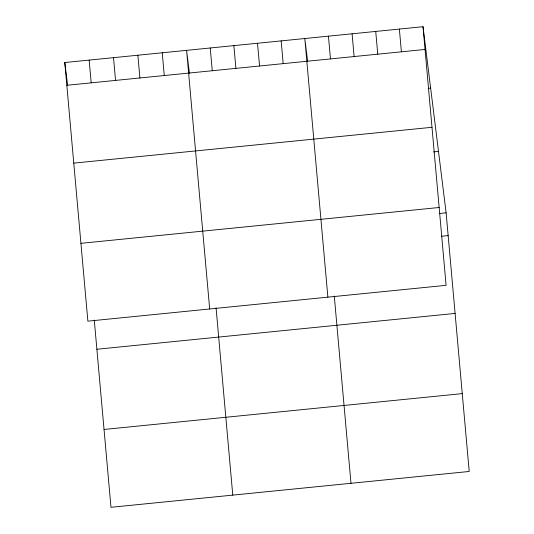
<?xml version="1.0" encoding="UTF-8"?>
<svg xmlns="http://www.w3.org/2000/svg" width="534" height="534" viewBox="0 0 534 534"><rect width="100%" height="100%" fill="white"/><g stroke="black" fill="none" stroke-linecap="round" stroke-linejoin="round"><path stroke-width="0.8" d="M423.015 26.7L446.097 285.336L87.876 321.168L64.794 62.531L423.015 26.7L446.124 212.832L469.206 471.469L110.985 507.3L94.278 320.066M66.823 85.28L425.044 49.448M428.195 88.37L430.638 88.123M73.772 163.124L431.993 127.292M433.608 151.896L438.494 151.409M80.928 243.324L439.148 207.492M439.602 213.487L446.124 212.832M441.631 236.235L448.153 235.587M96.881 349.256L455.101 313.425M104.037 429.456L462.257 393.625M307.651 61.457L304.801 38.521L327.883 297.158M189.436 73.278L186.586 50.35L209.675 308.986M64.794 62.531L67.644 85.46M399.372 29.063L401.401 51.818M375.729 31.433L377.758 54.181M352.086 33.796L354.115 56.544M328.443 36.158L330.473 58.907M334.284 296.063L350.992 483.297M281.158 40.891L283.187 63.639M257.515 43.254L259.551 66.002M233.872 45.617L235.908 68.372M210.229 47.987L212.265 70.735M216.07 307.884L232.777 495.118M162.229 52.786L164.258 75.534M137.872 55.222L139.901 77.971M113.515 57.659L115.544 80.407M89.151 60.095L91.187 82.843"/></g></svg>
